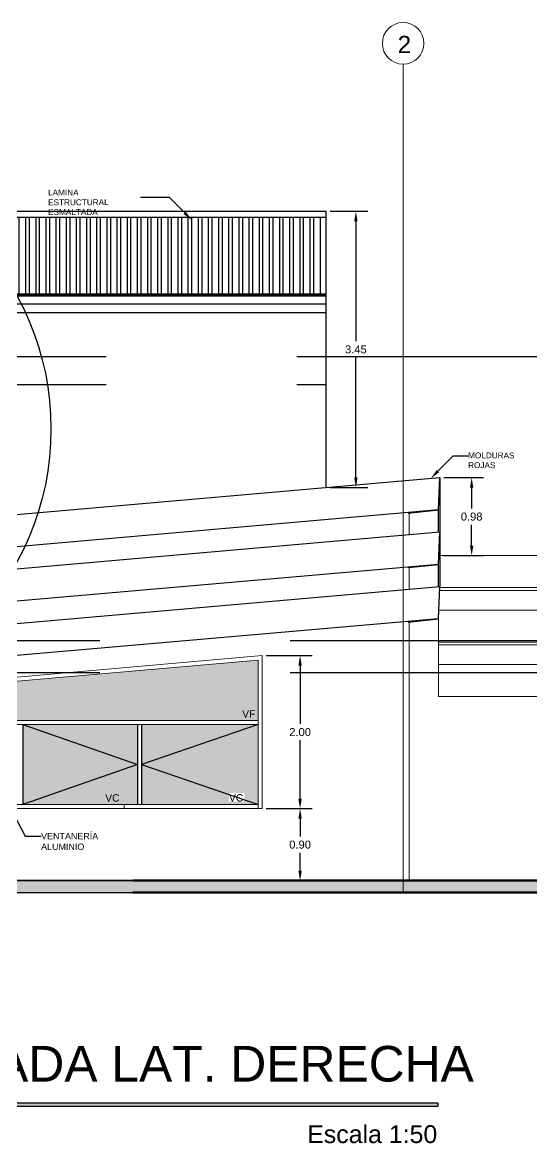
# Model space of a CAD drawing. Header units: inches. Extents: x -6 to 158, y 10 to 161.
# Drawn here: x 143.02 to 149.39, y 9.9 to 23.96 of the extents above; entities that cross this region are included whole.
import ezdxf
from ezdxf import colors
from ezdxf.entities.mleader import LeaderData, LeaderLine
from ezdxf.math import Vec2, Vec3

# ---------------------------------------------------------------- set-up
doc = ezdxf.new("R2010")
doc.units = ezdxf.units.IN
doc.header["$MEASUREMENT"] = 0
doc.linetypes.add('DASHED2', pattern=[9.525, 6.35, -3.175])
doc.linetypes.add('Grid Line', pattern=[22.225, 12.7, -3.175, 3.175, -3.175])
for name, color, linetype in [('10 HATCH 2', 9, 'Continuous'), ('2', 2, 'Continuous'), ('2 Ejes 2', 2, 'Continuous'), ('3', 3, 'Continuous'), ('4 Paredes', 5, 'Continuous'), ('6', 6, 'Continuous'), ('A-WALL-PATT', 9, 'Continuous'), ('Dim', 2, 'Continuous'), ('Proy', 1, 'DASHED2'), ('TEXTO', 2, 'Continuous')]:
    doc.layers.add(name, color=color, linetype=linetype)
for name, color, linetype, lineweight in [('A-COLS', 3, 'Continuous', 9), ('A-DOOR', 2, 'Continuous', 9), ('A-FLOR', 5, 'Continuous', 9), ('A-GLAZ-CWMG', 2, 'Continuous', 9), ('A-WALL', 5, 'Continuous', 9), ('S-GRID', 1, 'Continuous', 9), ('S-GRID-IDEN', 1, 'Continuous', 9)]:
    doc.layers.add(name, color=color, linetype=linetype, lineweight=lineweight)
doc.styles.add('Arial', font='arial.ttf', dxfattribs={"height": 250})
doc.styles.add('Arial_1', font='arial.ttf', dxfattribs={"height": 450})
doc.styles.add('style1', font='micross.ttf')
doc.dimstyles.new('1-50', dxfattribs={"dimscale": 0.05, "dimtxt": 2, "dimasz": 2.5, "dimexe": 3, "dimexo": 1, "dimgap": 1, "dimtad": 0, "dimtih": 1, "dimtoh": 1, "dimzin": 1, "dimdsep": 46, "dimtxsty": 'style1', "dimcen": 2.5, "dimclrd": 124, "dimclre": 124, "dimclrt": 1, "dimadec": 0, "dimazin": 0, "dimtfac": 1, "dimtmove": 2, "dimatfit": 3, "dimfxl": 1, "dimtolj": 1, "dimtzin": 0, "dimlwd": -1, "dimlwe": -1, "dimarcsym": 0})

# ---------------------------------------------------------------- blocks, each defined once
blk = doc.blocks.new('Rectangular Mullion - 50 x 150mm-1630268-Section 4')
at = {"layer": 'A-GLAZ-CWMG'}
for p, q in [((91, 900), (91, 950)), ((91, 950), (6030, 950)), ((91, 900), (6030, 900)), ((6030, 950), (6030, 900))]:
    blk.add_line(p, q, dxfattribs=at)
blk = doc.blocks.new('Rectangular Mullion - 50 x 150mm-1630272-Section 4')
at = {"layer": 'A-GLAZ-CWMG'}
for p, q in [((6030, 900), (6030, 2757)), ((6079, 900), (6079, 2812)), ((6079, 900), (6030, 900))]:
    blk.add_line(p, q, dxfattribs=at)
blk = doc.blocks.new('*D547')
at = {"layer": 'Defpoints', "color": 0, "transparency": 16777216}
for p in [(146.016, 14.132), (146.079, 13.232), (146.492, 13.232)]:
    blk.add_point(p, dxfattribs=at)
at = {"layer": 'Dim', "color": 124, "transparency": 16777216}
for p, q in [((146.066, 14.132), (146.642, 14.132)), ((146.492, 14.007), (146.492, 13.784)), ((146.492, 13.357), (146.492, 13.581)), ((146.129, 13.232), (146.642, 13.232))]:
    blk.add_line(p, q, dxfattribs=at)
for points in [[(146.471, 14.007), (146.513, 14.007), (146.492, 14.132)], [(146.471, 13.357), (146.513, 13.357), (146.492, 13.232)]]:
    blk.add_solid(points, dxfattribs=at)
at = {"layer": 'Dim', "color": 1, "transparency": 16777216, "insert": (146.492, 13.682), "char_height": 0.1, "attachment_point": 5, "style": 'style1'}
blk.add_mtext('\\A1;0.90', dxfattribs=at)
blk = doc.blocks.new('*D548')
at = {"layer": 'Defpoints', "color": 0, "transparency": 16777216}
for p in [(146.016, 16.044), (146.492, 16.044), (146.016, 14.132)]:
    blk.add_point(p, dxfattribs=at)
at = {"layer": 'Dim', "color": 124, "transparency": 16777216}
for p, q in [((146.066, 16.044), (146.642, 16.044)), ((146.492, 15.919), (146.492, 15.19)), ((146.492, 14.257), (146.492, 14.986)), ((146.066, 14.132), (146.642, 14.132))]:
    blk.add_line(p, q, dxfattribs=at)
for points in [[(146.471, 15.919), (146.513, 15.919), (146.492, 16.044)], [(146.471, 14.257), (146.513, 14.257), (146.492, 14.132)]]:
    blk.add_solid(points, dxfattribs=at)
at = {"layer": 'Dim', "color": 1, "transparency": 16777216, "insert": (146.492, 15.088), "char_height": 0.1, "attachment_point": 5, "style": 'style1'}
blk.add_mtext('\\A1;2.00', dxfattribs=at)
blk = doc.blocks.new('*D562')
at = {"layer": 'Defpoints', "color": 0, "transparency": 16777216}
for p in [(146.818, 21.598), (147.19, 21.598), (146.818, 18.146)]:
    blk.add_point(p, dxfattribs=at)
at = {"layer": 'Dim', "color": 124, "transparency": 16777216}
for p, q in [((146.868, 21.598), (147.34, 21.598)), ((147.19, 21.473), (147.19, 19.974)), ((147.19, 18.271), (147.19, 19.77)), ((146.868, 18.146), (147.34, 18.146))]:
    blk.add_line(p, q, dxfattribs=at)
for points in [[(147.169, 21.473), (147.211, 21.473), (147.19, 21.598)], [(147.169, 18.271), (147.211, 18.271), (147.19, 18.146)]]:
    blk.add_solid(points, dxfattribs=at)
at = {"layer": 'Dim', "color": 1, "transparency": 16777216, "insert": (147.19, 19.872), "char_height": 0.1, "attachment_point": 5, "style": 'style1'}
blk.add_mtext('\\A1;3.45', dxfattribs=at)
blk = doc.blocks.new('*D566')
at = {"layer": 'Defpoints', "color": 0, "transparency": 16777216}
for p in [(148.238, 18.27), (148.638, 18.27), (148.238, 17.294)]:
    blk.add_point(p, dxfattribs=at)
at = {"layer": 'Dim', "color": 124, "transparency": 16777216}
for p, q in [((148.288, 18.27), (148.788, 18.27)), ((148.638, 18.145), (148.638, 17.884)), ((148.638, 17.419), (148.638, 17.68)), ((148.288, 17.294), (148.788, 17.294))]:
    blk.add_line(p, q, dxfattribs=at)
for points in [[(148.617, 18.145), (148.659, 18.145), (148.638, 18.27)], [(148.617, 17.419), (148.659, 17.419), (148.638, 17.294)]]:
    blk.add_solid(points, dxfattribs=at)
at = {"layer": 'Dim', "color": 1, "transparency": 16777216, "insert": (148.638, 17.782), "char_height": 0.1, "attachment_point": 5, "style": 'style1'}
blk.add_mtext('\\A1;0.98', dxfattribs=at)
blk = doc.blocks.new('Grid - M_Grid Head - Circle-10837-Section 2')
at = {"layer": 'S-GRID-IDEN'}
blk.add_circle((-13844, 10530), 325, dxfattribs=at)

msp = doc.modelspace()

# ---------------------------------------------------------------- hatches: boundary and pattern name
at = {"layer": '10 HATCH 2'}
h = msp.add_hatch(dxfattribs=at)
h.set_pattern_fill('STEEL', color=251, scale=0.04, angle=45)
h.set_pattern_definition([(90, (-3122.95214, -1605.78039), (-0.127, 0), []), (90, (-3122.99704, -1605.73549), (-0.127, 0), [])])
h.paths.add_polyline_path([(139.987, 20.276), (139.987, 20.795), (136.618, 20.795), (136.618, 21.523), (135.237, 21.523), (135.237, 20.276)])
h.paths.add_polyline_path([(135.237, 21.523), (132.237, 21.523), (132.237, 20.276), (135.237, 20.276)])
h.paths.add_polyline_path([(141.162, 20.276), (141.162, 20.795), (139.987, 20.795), (139.987, 20.276)])
h.paths.add_polyline_path([(142.887, 20.276), (142.887, 20.561), (142.887, 20.563), (146.743, 20.563), (146.743, 21.523), (141.237, 21.523), (141.237, 20.795), (141.162, 20.795), (141.162, 20.276)])
h.paths.add_polyline_path([(141.162, 22.236), (141.712, 22.236), (141.712, 22.701), (141.162, 22.701)])
h.paths.add_polyline_path([(141.162, 22.236), (141.162, 22.701), (139.987, 22.701), (139.987, 22.236)])
h.paths.add_polyline_path([(139.987, 22.236), (139.987, 22.701), (136.143, 22.701), (136.143, 22.236)])
h = msp.add_hatch(color=251, dxfattribs=at)
h.dxf.hatch_style = 1
h.paths.add_polyline_path([(158.455, 13.232), (153.781, 13.232), (153.781, 13.082), (158.455, 13.082)])
h.paths.add_polyline_path([(153.781, 13.232), (118.31, 13.232), (118.31, 13.082), (153.781, 13.082)])
at = {"layer": '6'}
h = msp.add_hatch(color=256, dxfattribs=at)
h.dxf.hatch_style = 1
h.paths.add_polyline_path([(128.871, 10.453), (128.871, 10.411), (148.215, 10.411), (148.215, 10.453)])
at = {"layer": 'A-WALL-PATT', "lineweight": 18}
h = msp.add_hatch(color=256, dxfattribs=at)
h.dxf.hatch_style = 1
h.paths.add_polyline_path([(141.162, 15.57), (141.162, 15.232), (145.967, 15.232), (145.967, 15.989)])
h.paths.add_polyline_path([(140.028, 15.471), (140.028, 15.232), (141.162, 15.232), (141.162, 15.57)])
h.paths.add_polyline_path([(145.745, 15.247), (145.955, 15.247), (145.955, 15.385), (145.745, 15.385)], flags=24)
h = msp.add_hatch(color=256, dxfattribs=at)
h.dxf.hatch_style = 1
h.paths.add_polyline_path([(144.291, 14.182), (144.457, 14.182), (144.457, 14.682), (143.022, 14.182)], flags=17)
h.paths.add_polyline_path([(144.457, 14.682), (143.022, 15.182), (143.022, 14.182)])
h.paths.add_polyline_path([(143.022, 15.182), (144.457, 14.682), (144.457, 15.182)], flags=17)
h.paths.add_polyline_path([(145.967, 15.182), (144.507, 15.182), (144.507, 14.683)], flags=17)
h.paths.add_polyline_path([(144.031, 14.195), (144.257, 14.195), (144.257, 14.338), (144.031, 14.338)], flags=24)
h.paths.add_polyline_path([(145.795, 14.326), (145.795, 14.241), (145.967, 14.182), (145.967, 15.182), (144.507, 14.683), (145.603, 14.307), (145.603, 14.326)])
h.paths.add_polyline_path([(145.795, 14.241), (145.795, 14.221), (145.603, 14.221), (145.603, 14.307), (144.507, 14.683), (144.507, 14.182), (145.967, 14.182)])

# ---------------------------------------------------------------- linework, layer by layer
msp.add_line((128.871, 10.453), (148.215, 10.453))
at = {"layer": '2'}
for p, q in [((141.162, 21.523), (146.818, 21.523)), ((146.743, 21.523), (146.743, 20.563)), ((146.818, 20.563), (142.887, 20.563)), ((146.818, 20.55), (142.906, 20.55)), ((146.818, 20.537), (142.906, 20.537)), ((146.818, 20.438), (142.906, 20.438)), ((146.818, 20.328), (142.906, 20.328)), ((146.818, 18.146), (146.818, 20.327)), ((143.022, 15.182), (143.022, 14.182)), ((144.457, 15.182), (144.457, 14.182)), ((144.507, 15.182), (144.507, 14.182))]:
    msp.add_line(p, q, dxfattribs=at)
at = {"layer": '3'}
for p in [(141.162, 21.598), (146.818, 20.328)]:
    msp.add_line(p, (146.818, 21.598), dxfattribs=at)
at = {"layer": '6'}
for p, q in [((135.107, 17.123), (148.238, 18.27)), ((148.225, 17.865), (148.238, 18.27)), ((148.238, 18.27), (148.238, 17.59)), ((148.225, 17.865), (135.107, 16.72)), ((147.842, 17.824), (148.225, 17.865)), ((148.225, 17.589), (148.225, 17.865)), ((135.107, 16.443), (148.238, 17.59)), ((148.225, 17.185), (148.238, 17.59)), ((148.238, 17.59), (148.238, 16.91)), ((148.225, 17.185), (135.107, 16.04)), ((147.842, 17.144), (148.225, 17.185)), ((148.225, 16.909), (148.225, 17.185)), ((135.107, 15.763), (148.238, 16.91)), ((148.225, 16.505), (148.238, 16.91)), ((148.225, 16.505), (135.107, 15.36)), ((147.842, 16.464), (148.225, 16.505))]:
    msp.add_line(p, q, dxfattribs=at)
for points in [[(118.31, 13.082), (158.455, 13.082), (158.455, 13.232), (118.31, 13.232)], [(128.871, 10.453), (148.215, 10.453), (148.215, 10.411), (128.871, 10.411)]]:
    msp.add_lwpolyline(points, close=True, dxfattribs=at)
at = {"layer": '6', "color": 10}
msp.add_circle((139.916, 18.878), 3.46, dxfattribs=at)
at = {"layer": 'A-COLS'}
for p, q in [((148.238, 17.294), (153.853, 17.294)), ((153.853, 16.894), (148.238, 16.894)), ((153.853, 16.859), (148.238, 16.859)), ((148.238, 16.614), (153.853, 16.614)), ((148.225, 15.534), (148.225, 16.505)), ((153.853, 16.214), (148.225, 16.214)), ((153.853, 16.179), (148.225, 16.179)), ((148.225, 15.934), (153.853, 15.934)), ((153.853, 15.534), (148.225, 15.534))]:
    msp.add_line(p, q, dxfattribs=at)
at = {"layer": 'A-DOOR'}
for p, q in [((139.978, 15.517), (146.016, 16.044)), ((146.016, 16.044), (139.978, 15.517)), ((146.016, 16.044), (146.016, 14.132)), ((145.967, 15.989), (140.028, 15.471)), ((140.028, 15.232), (145.967, 15.232)), ((140.028, 15.182), (145.967, 15.182)), ((146.016, 14.132), (139.978, 14.132)), ((144.341, 14.132), (139.978, 14.132)), ((144.291, 14.182), (140.028, 14.182)), ((140.028, 14.132), (144.291, 14.132))]:
    msp.add_line(p, q, dxfattribs=at)
at = {"layer": 'A-FLOR'}
for p, q in [((118.31, 13.232), (144.4, 13.232)), ((144.4, 13.082), (118.31, 13.082))]:
    msp.add_line(p, q, dxfattribs=at)
at = {"layer": 'A-FLOR', "lineweight": 50}
for p, q in [((157.904, 13.232), (144.4, 13.232)), ((144.4, 13.082), (157.904, 13.082))]:
    msp.add_line(p, q, dxfattribs=at)
at = {"layer": 'A-GLAZ-CWMG'}
msp.add_line((144.291, 14.182), (144.291, 14.132), dxfattribs=at)
at = {"layer": 'A-WALL'}
for p, q in [((147.706, 18.223), (147.706, 18.225)), ((147.728, 18.225), (147.706, 18.225)), ((147.856, 17.556), (147.856, 17.824)), ((147.856, 16.876), (147.856, 17.144)), ((147.856, 13.232), (147.856, 16.464))]:
    msp.add_line(p, q, dxfattribs=at)
at = {"layer": 'Proy', "color": 253, "ltscale": 0.75}
for p, q in [((132.162, 19.782), (157.192, 19.782)), ((132.162, 19.432), (146.818, 19.432)), ((124.937, 16.232), (157.192, 16.232)), ((124.937, 15.832), (153.856, 15.832))]:
    msp.add_line(p, q, dxfattribs=at)
at = {"layer": 'Proy', "ltscale": 0.75}
for p, q in [((143.022, 15.182), (144.457, 14.682)), ((145.967, 15.182), (144.507, 14.683)), ((144.457, 14.682), (143.022, 14.182)), ((144.507, 14.683), (145.967, 14.182)), ((125.737, 13.232), (157.192, 13.232))]:
    msp.add_line(p, q, dxfattribs=at)
at = {"layer": 'S-GRID', "color": 253, "linetype": 'Grid Line'}
msp.add_line((147.781, 13.082), (147.781, 23.438), dxfattribs=at)

# ---------------------------------------------------------------- block references
at = {"layer": 'A-DOOR', "xscale": 0.001, "yscale": 0.001, "zscale": 0.001}
for name in ['Rectangular Mullion - 50 x 150mm-1630272-Section 4', 'Rectangular Mullion - 50 x 150mm-1630268-Section 4']:
    msp.add_blockref(name, (139.937, 13.232), dxfattribs=at)
at = {"layer": 'S-GRID-IDEN', "color": 253, "xscale": 0.0008000000000000003, "yscale": 0.0008000000000000003, "zscale": 0.0008000000000000003}
msp.add_blockref('Grid - M_Grid Head - Circle-10837-Section 2', (158.856, 15.273), dxfattribs=at)

# ---------------------------------------------------------------- texts
at = {"layer": '2 Ejes 2', "color": 253, "insert": (147.713, 23.791), "char_height": 0.216, "width": 0.20395, "attachment_point": 1, "style": 'Arial_1'}
msp.add_mtext('2', dxfattribs=at)
at = {"layer": '4 Paredes', "attachment_point": 3, "line_spacing_factor": 0.941778, "style": 'Arial', "bg_fill": 3, "box_fill_scale": 1.25, "bg_fill_color": 256, "bg_fill_true_color": 13158600, "bg_fill_transparency": 0}
for s, insert, char_height, width in [('FACHADA LAT. DERECHA', (148.665, 11.166), 0.44588, 19.79372), ('Escala 1:50', (148.208, 10.175), 0.22294, 4.36475)]:
    msp.add_mtext(s, dxfattribs=dict(at, insert=insert, char_height=char_height, width=width))
at = {"layer": 'TEXTO', "style": 'style1'}
for s, p in [('VF', (145.768, 15.27)), ('VC', (144.055, 14.22)), ('VC', (145.603, 14.221))]:
    msp.add_text(s, height=0.0921, dxfattribs=at).set_placement(p)

# ---------------------------------------------------------------- dimensions: what is measured, and where the dimension line sits
at = {"layer": 'Dim'}
for base, p1, p2, picture, middle in [((147.19, 21.598), (146.818, 18.146), (146.818, 21.598), '*D562', (147.19, 19.872)), ((148.638, 18.27), (148.238, 17.294), (148.238, 18.27), '*D566', (148.638, 17.782)), ((146.492, 13.232), (146.016, 14.132), (146.079, 13.232), '*D547', (146.492, 13.682))]:
    dim = msp.add_linear_dim(base=base, p1=p1, p2=p2, angle=90, dimstyle='1-50', override={"dimfxl": 1.25}, dxfattribs=at)
    dim.commit()
    dim.dimension.update_dxf_attribs({"geometry": picture, "text_midpoint": middle})
dim = msp.add_linear_dim(base=(146.492, 16.044), p1=(146.016, 14.132), p2=(146.016, 16.044), angle=90, text='2.00', dimstyle='1-50', override={"dimfxl": 1.25}, dxfattribs=at)
dim.commit()
dim.dimension.update_dxf_attribs({"geometry": '*D548', "text_midpoint": (146.492, 15.088)})

# ---------------------------------------------------------------- leaders
at = {"layer": 'TEXTO'}
ml = msp.add_multileader_mtext('Standard', dxfattribs=at)
ml.set_content('{\\H0.91667x;\\C3;LAMINA ESTRUCTURAL ESMALTADA}', color=256, style='style1')
ml.set_leader_properties(color=1, linetype='ByLayer', lineweight=-1)
ml.build(insert=Vec2(0, 0))
ml.multileader.update_dxf_attribs({"text_right_attachment_type": 2, "dogleg_length": 7.299, "arrow_head_size": 0.125, "scale": 0.05})
ctx = ml.context
ctx.base_point, ctx.scale, ctx.char_height, ctx.arrow_head_size, ctx.landing_gap_size, ctx.plane_origin, ctx.plane_x_axis, ctx.plane_y_axis = Vec3(143.341, 21.829), 0.05, 0.08, 0.125, 0, Vec3(145.826, 21.562), Vec3(0.999998, 0.001982), Vec3(-0.001982, 0.999998)
ctx.right_attachment = 2
notes = []
notes.append((ctx, [(0, (1, 1, 0), (144.86, 21.771), (-0.999998, -0.001982), 0.365, [(0, [(145.137, 21.488)], 0, [])])]))
ctx.mtext.insert, ctx.mtext.text_direction, ctx.mtext.rotation, ctx.mtext.width, ctx.mtext.flow_direction = Vec3(143.34, 21.869), Vec3(0.999998, 0.001982), 0.001982, 1.35024, 5
ml = msp.add_multileader_mtext('Standard', dxfattribs=at)
ml.set_content('{\\H0.91667x;\\C3;MOLDURAS ROJAS}', color=256, style='style1')
ml.set_leader_properties(color=1, linetype='ByLayer', lineweight=-1)
ml.build(insert=Vec2(0, 0))
ml.multileader.update_dxf_attribs({"text_right_attachment_type": 2, "dogleg_length": 4.02, "arrow_head_size": 0.125, "scale": 0.05})
ctx = ml.context
ctx.base_point, ctx.scale, ctx.char_height, ctx.arrow_head_size, ctx.landing_gap_size, ctx.plane_origin, ctx.plane_x_axis, ctx.plane_y_axis = Vec3(148.594, 18.543), 0.05, 0.08, 0.125, 0, Vec3(147.439, 18.334), Vec3(0.999998, -0.001982), Vec3(0.001982, 0.999998)
ctx.right_attachment = 2
notes.append((ctx, [(0, (1, 1, 0), (148.405, 18.543), (0.999998, -0.001982), 0.189, [(0, [(148.128, 18.26)], 0, [])])]))
ctx.mtext.insert, ctx.mtext.text_direction, ctx.mtext.rotation, ctx.mtext.width, ctx.mtext.flow_direction = Vec3(148.594, 18.584), Vec3(0.999998, -0.001982), 6.281204, 1.35024, 5
ml = msp.add_multileader_mtext('Standard', dxfattribs=at)
ml.set_content('{\\C3;VENTANERÍA ALUMINIO }', color=256, style='style1')
ml.set_leader_properties(color=1, linetype='ByLayer', lineweight=-1)
ml.build(insert=Vec2(0, 0))
ml.multileader.update_dxf_attribs({"text_right_attachment_type": 2, "dogleg_length": 4.02, "arrow_head_size": 0.125, "scale": 0.05})
ctx = ml.context
ctx.base_point, ctx.scale, ctx.char_height, ctx.arrow_head_size, ctx.landing_gap_size, ctx.plane_origin = Vec3(143.253, 13.789), 0.05, 0.08, 0.125, 0, Vec3(142.396, 13.44)
ctx.right_attachment = 2
notes.append((ctx, [(0, (1, 1, 0), (143.052, 13.789), (1, 0), 0.201, [(0, [(142.853, 14.17)], 0, [])])]))
ctx.mtext.insert, ctx.mtext.width, ctx.mtext.flow_direction = Vec3(143.253, 13.829), 0.91963, 5
for ctx, leaders in notes:
    for number, flags, end, landing, length, lines in leaders:
        leader = LeaderData()
        leader.index, (leader.has_last_leader_line, leader.has_dogleg_vector, leader.attachment_direction) = number, flags
        leader.last_leader_point, leader.dogleg_vector, leader.dogleg_length = Vec3(end), Vec3(landing), length
        for number, points, colour, breaks in lines:
            line = LeaderLine()
            line.index, line.vertices, line.color, line.breaks = number, Vec3.list(points), colors.encode_raw_color(colour), breaks
            leader.lines.append(line)
        ctx.leaders.append(leader)

doc.saveas('drawing.dxf')
